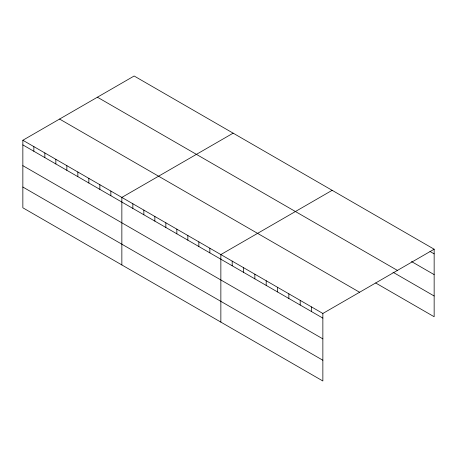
<?xml version="1.0" encoding="UTF-8"?>
<svg xmlns="http://www.w3.org/2000/svg" width="457" height="457" viewBox="0 0 457 457"><rect width="100%" height="100%" fill="white"/><g stroke="black" fill="none" stroke-linecap="round" stroke-linejoin="round"><path stroke-width="0.69" d="M22.85 140.259L322.859 313.462L322.859 380.995L22.85 207.792L22.85 140.259L134.141 76.005L434.15 249.208L434.15 316.741L375.694 282.992M233.144 133.158L121.853 197.413L121.853 264.951M332.148 190.318L220.857 254.572L220.857 322.105M322.859 313.462L434.15 249.208M429.974 251.453L434.15 253.864M411.483 261.53L434.15 274.617M97.415 97.204L397.424 270.413M392.991 272.229L434.15 295.993M59.576 119.054L359.585 292.257M22.85 144.909L322.859 318.118M22.85 165.663L322.859 338.871M22.85 187.039L322.859 360.247M311.525 306.921L311.525 311.577M300.192 300.375L300.192 305.03M288.858 293.834L288.858 298.49M277.525 287.293L277.525 291.943M266.191 280.747L266.191 285.402M254.857 274.206L254.857 278.856M243.524 267.659L243.524 272.315M232.19 261.118L232.19 265.774M209.854 248.22L209.854 252.875M198.852 241.873L198.852 246.529M187.856 235.521L187.856 240.176M176.853 229.168L176.853 233.824M165.851 222.816L165.851 227.472M154.854 216.469L154.854 221.125M143.852 210.117L143.852 214.773M132.85 203.765L132.85 208.421M110.851 191.066L110.851 195.716M99.855 184.714L99.855 189.369M88.852 178.361L88.852 183.017M77.85 172.009L77.85 176.665M66.853 165.663L66.853 170.312M55.851 159.31L55.851 163.966M44.849 152.958L44.849 157.614M33.852 146.606L33.852 151.261"/></g></svg>
